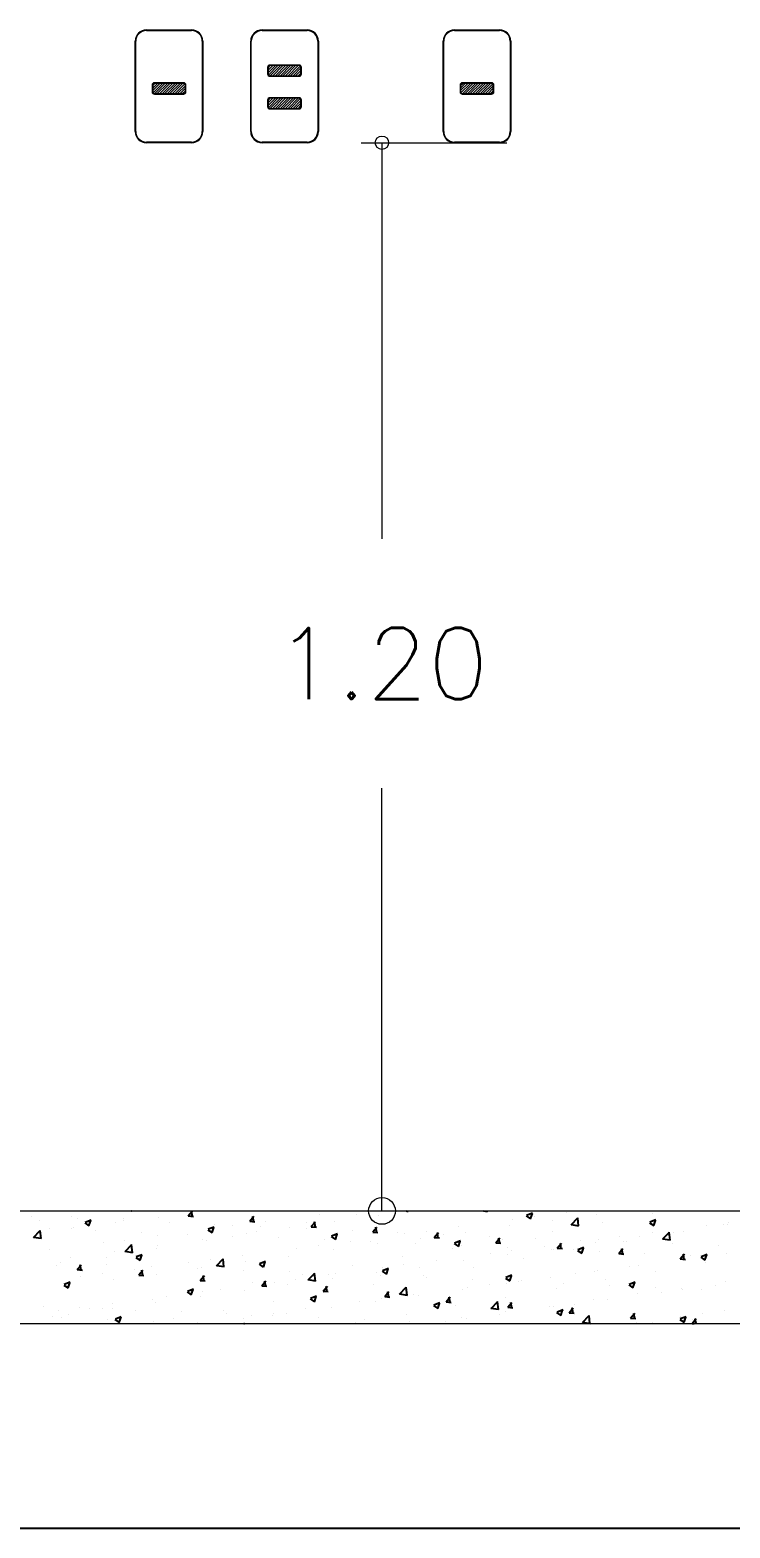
# Model space of a CAD drawing. Header units: inches. Extents: x 1693 to 10990, y 1878 to 5055.
# Drawn here: x 10692.22 to 10709.62, y 4356.07 to 4393.28 of the extents above; entities that cross this region are included whole.
import ezdxf

# ---------------------------------------------------------------- set-up
doc = ezdxf.new("R2010")
doc.units = ezdxf.units.IN
doc.layers.add('DETALLE', color=3, linetype='Continuous')
doc.layers.add('DETALLE2', color=1, linetype='Continuous', lineweight=5)
doc.styles.add('Romans', font='romans.shx')

# ---------------------------------------------------------------- blocks, each defined once
blk = doc.blocks.new('_Small')
at = {"color": 0, "linetype": 'ByBlock', "lineweight": -2}
blk.add_circle((0, 0), 0.25, dxfattribs=at)
blk = doc.blocks.new('_Origin')
at = {"color": 0, "linetype": 'ByBlock', "lineweight": -2}
blk.add_line((0, 0), (-1, 0), dxfattribs=at)
blk.add_circle((0, 0), 0.5, dxfattribs=at)

msp = doc.modelspace()

# ---------------------------------------------------------------- linework, layer by layer
at = {"color": 3, "lineweight": 5}
for p, q in [((10700.453, 4390.476), (10704.069, 4390.476)), ((10700.453, 4363.943), (10701.633, 4363.943))]:
    msp.add_line(p, q, dxfattribs=at)
at = {"color": 6, "lineweight": 5}
for p, q in [((10700.97, 4390.476), (10700.97, 4380.637)), ((10700.97, 4364.606), (10700.97, 4374.446))]:
    msp.add_line(p, q, dxfattribs=at)
at = {"color": 3, "linetype": 'Continuous'}
for p, q in [((10694.73, 4363.937), (10694.729, 4363.943)), ((10694.745, 4363.943), (10694.757, 4363.942)), ((10696.157, 4363.821), (10696.26, 4363.943)), ((10696.258, 4363.804), (10696.234, 4363.937)), ((10699.947, 4363.928), (10699.947, 4363.928)), ((10701.568, 4363.943), (10701.601, 4363.921)), ((10701.602, 4363.92), (10701.609, 4363.943)), ((10703.494, 4363.943), (10703.584, 4363.929)), ((10703.583, 4363.921), (10703.58, 4363.943)), ((10692.268, 4363.798), (10692.268, 4363.798)), ((10692.451, 4363.708), (10692.451, 4363.708)), ((10693.258, 4363.814), (10693.258, 4363.814)), ((10693.405, 4363.75), (10693.405, 4363.75)), ((10693.582, 4363.646), (10693.688, 4363.575)), ((10693.591, 4363.666), (10693.74, 4363.723)), ((10693.689, 4363.575), (10693.732, 4363.703)), ((10694.35, 4363.649), (10694.35, 4363.649)), ((10694.542, 4363.702), (10694.542, 4363.702)), ((10694.547, 4363.752), (10694.547, 4363.752)), ((10695.426, 4363.786), (10695.426, 4363.786)), ((10695.679, 4363.654), (10695.679, 4363.654)), ((10696.157, 4363.82), (10696.285, 4363.808)), ((10696.816, 4363.606), (10696.816, 4363.606)), ((10697.262, 4363.574), (10697.262, 4363.574)), ((10697.685, 4363.687), (10697.788, 4363.809)), ((10697.685, 4363.686), (10697.813, 4363.675)), ((10697.786, 4363.67), (10697.762, 4363.803)), ((10697.954, 4363.558), (10697.954, 4363.558)), ((10698.069, 4363.681), (10698.069, 4363.681)), ((10699.088, 4363.646), (10699.088, 4363.646)), ((10699.213, 4363.553), (10699.316, 4363.676)), ((10699.314, 4363.536), (10699.29, 4363.67)), ((10699.414, 4363.858), (10699.414, 4363.858)), ((10699.783, 4363.682), (10699.783, 4363.682)), ((10700.331, 4363.859), (10700.331, 4363.859)), ((10700.877, 4363.832), (10700.877, 4363.832)), ((10704.127, 4363.569), (10704.127, 4363.569)), ((10704.225, 4363.725), (10704.225, 4363.725)), ((10704.556, 4363.821), (10704.662, 4363.75)), ((10704.565, 4363.841), (10704.714, 4363.898)), ((10704.663, 4363.75), (10704.706, 4363.879)), ((10704.758, 4363.795), (10704.758, 4363.795)), ((10705.203, 4363.706), (10705.203, 4363.706)), ((10705.565, 4363.901), (10705.565, 4363.901)), ((10705.668, 4363.606), (10705.857, 4363.577)), ((10705.672, 4363.598), (10705.837, 4363.771)), ((10705.856, 4363.569), (10705.833, 4363.771)), ((10706.309, 4363.865), (10706.309, 4363.865)), ((10706.454, 4363.654), (10706.454, 4363.654)), ((10707.618, 4363.651), (10707.724, 4363.579)), ((10707.627, 4363.67), (10707.776, 4363.727)), ((10707.697, 4363.868), (10707.697, 4363.868)), ((10707.725, 4363.579), (10707.768, 4363.708)), ((10709.035, 4363.592), (10709.035, 4363.592)), ((10709.45, 4363.613), (10709.45, 4363.613)), ((10709.56, 4363.602), (10709.56, 4363.602)), ((10709.569, 4363.662), (10709.569, 4363.662)), ((10692.309, 4363.294), (10692.499, 4363.264)), ((10692.313, 4363.286), (10692.479, 4363.459)), ((10692.497, 4363.256), (10692.474, 4363.459)), ((10692.717, 4363.512), (10692.717, 4363.512)), ((10693.256, 4363.499), (10693.256, 4363.499)), ((10693.305, 4363.538), (10693.305, 4363.538)), ((10693.854, 4363.464), (10693.854, 4363.464)), ((10694.576, 4363.221), (10694.576, 4363.221)), ((10694.991, 4363.416), (10694.991, 4363.416)), ((10695.383, 4363.327), (10695.383, 4363.327)), ((10696.128, 4363.368), (10696.128, 4363.368)), ((10696.507, 4363.236), (10696.507, 4363.236)), ((10696.603, 4363.219), (10696.603, 4363.219)), ((10696.644, 4363.476), (10696.749, 4363.404)), ((10696.652, 4363.495), (10696.801, 4363.552)), ((10696.729, 4363.504), (10696.729, 4363.504)), ((10696.75, 4363.404), (10696.793, 4363.533)), ((10697.266, 4363.319), (10697.266, 4363.319)), ((10697.6, 4363.386), (10697.6, 4363.386)), ((10697.846, 4363.433), (10697.846, 4363.433)), ((10698.403, 4363.271), (10698.403, 4363.271)), ((10698.676, 4363.522), (10698.676, 4363.522)), ((10699.091, 4363.51), (10699.091, 4363.51)), ((10699.213, 4363.552), (10699.341, 4363.541)), ((10699.54, 4363.223), (10699.54, 4363.223)), ((10699.705, 4363.305), (10699.811, 4363.233)), ((10699.714, 4363.324), (10699.863, 4363.382)), ((10699.812, 4363.233), (10699.855, 4363.362)), ((10700.194, 4363.194), (10700.194, 4363.194)), ((10700.228, 4363.461), (10700.228, 4363.461)), ((10700.741, 4363.42), (10700.844, 4363.542)), ((10700.741, 4363.419), (10700.868, 4363.407)), ((10700.842, 4363.403), (10700.818, 4363.536)), ((10701.365, 4363.413), (10701.365, 4363.413)), ((10701.539, 4363.371), (10701.539, 4363.371)), ((10701.927, 4363.259), (10701.927, 4363.259)), ((10702.072, 4363.441), (10702.072, 4363.441)), ((10702.269, 4363.286), (10702.372, 4363.408)), ((10702.269, 4363.285), (10702.396, 4363.274)), ((10702.37, 4363.269), (10702.346, 4363.402)), ((10702.502, 4363.365), (10702.502, 4363.365)), ((10702.775, 4363.154), (10702.924, 4363.211)), ((10702.873, 4363.063), (10702.916, 4363.191)), ((10702.879, 4363.548), (10702.879, 4363.548)), ((10703.033, 4363.419), (10703.033, 4363.419)), ((10703.64, 4363.317), (10703.64, 4363.317)), ((10703.797, 4363.152), (10703.9, 4363.275)), ((10703.898, 4363.135), (10703.874, 4363.269)), ((10703.97, 4363.228), (10703.97, 4363.228)), ((10704.777, 4363.269), (10704.777, 4363.269)), ((10705.212, 4363.441), (10705.212, 4363.441)), ((10705.914, 4363.221), (10705.914, 4363.221)), ((10706.35, 4363.238), (10706.35, 4363.238)), ((10706.883, 4363.308), (10706.883, 4363.308)), ((10706.965, 4363.187), (10706.965, 4363.187)), ((10707.377, 4363.306), (10707.377, 4363.306)), ((10707.69, 4363.414), (10707.69, 4363.414)), ((10707.942, 4363.253), (10708.131, 4363.224)), ((10707.945, 4363.246), (10708.111, 4363.419)), ((10708.13, 4363.216), (10708.106, 4363.418)), ((10708.207, 4363.4), (10708.207, 4363.4)), ((10708.453, 4363.442), (10708.453, 4363.442)), ((10692.698, 4362.974), (10692.698, 4362.974)), ((10694.043, 4363.151), (10694.043, 4363.151)), ((10694.324, 4362.94), (10694.324, 4362.94)), ((10694.583, 4362.941), (10694.772, 4362.912)), ((10694.586, 4362.934), (10694.752, 4363.107)), ((10694.771, 4362.904), (10694.747, 4363.106)), ((10694.862, 4362.808), (10695.012, 4362.865)), ((10694.96, 4362.717), (10695.003, 4362.846)), ((10695.361, 4363.006), (10695.361, 4363.006)), ((10695.4, 4363.076), (10695.4, 4363.076)), ((10697.508, 4362.84), (10697.508, 4362.84)), ((10698.65, 4362.813), (10698.65, 4362.813)), ((10698.854, 4363.018), (10698.854, 4363.018)), ((10699.387, 4363.088), (10699.387, 4363.088)), ((10699.757, 4362.973), (10699.757, 4362.973)), ((10700.677, 4363.175), (10700.677, 4363.175)), ((10700.851, 4363.123), (10700.851, 4363.123)), ((10701.814, 4363.127), (10701.814, 4363.127)), ((10702.727, 4363.015), (10702.727, 4363.015)), ((10702.767, 4363.134), (10702.873, 4363.063)), ((10702.952, 4363.079), (10702.952, 4363.079)), ((10703.664, 4362.884), (10703.664, 4362.884)), ((10703.797, 4363.151), (10703.924, 4363.14)), ((10704.089, 4363.031), (10704.089, 4363.031)), ((10704.101, 4362.86), (10704.101, 4362.86)), ((10704.198, 4362.955), (10704.198, 4362.955)), ((10705.004, 4363.061), (10705.004, 4363.061)), ((10705.177, 4362.996), (10705.177, 4362.996)), ((10705.226, 4362.983), (10705.226, 4362.983)), ((10705.325, 4363.019), (10705.428, 4363.141)), ((10705.325, 4363.017), (10705.452, 4363.006)), ((10705.426, 4363.001), (10705.402, 4363.135)), ((10705.722, 4362.973), (10705.722, 4362.973)), ((10705.828, 4362.964), (10705.934, 4362.892)), ((10705.837, 4362.983), (10705.986, 4363.04)), ((10705.935, 4362.892), (10705.978, 4363.021)), ((10706.283, 4363.156), (10706.283, 4363.156)), ((10706.363, 4362.935), (10706.363, 4362.935)), ((10706.853, 4362.885), (10706.956, 4363.007)), ((10706.853, 4362.884), (10706.98, 4362.873)), ((10706.954, 4362.868), (10706.93, 4363.001)), ((10707.051, 4363.173), (10707.051, 4363.173)), ((10707.5, 4362.887), (10707.5, 4362.887)), ((10708.188, 4363.125), (10708.188, 4363.125)), ((10708.381, 4362.751), (10708.484, 4362.874)), ((10708.482, 4362.734), (10708.458, 4362.868)), ((10708.637, 4362.839), (10708.637, 4362.839)), ((10708.898, 4362.813), (10709.048, 4362.87)), ((10708.996, 4362.722), (10709.039, 4362.85)), ((10709.008, 4362.822), (10709.008, 4362.822)), ((10709.326, 4363.077), (10709.326, 4363.077)), ((10709.534, 4362.893), (10709.534, 4362.893)), ((10692.876, 4362.58), (10692.876, 4362.58)), ((10692.981, 4362.667), (10692.981, 4362.667)), ((10693.23, 4362.79), (10693.23, 4362.79)), ((10693.397, 4362.486), (10693.5, 4362.608)), ((10693.397, 4362.485), (10693.524, 4362.473)), ((10693.498, 4362.469), (10693.473, 4362.602)), ((10694.118, 4362.619), (10694.118, 4362.619)), ((10694.119, 4362.793), (10694.119, 4362.793)), ((10694.823, 4362.487), (10694.823, 4362.487)), ((10694.854, 4362.788), (10694.96, 4362.717)), ((10694.925, 4362.352), (10695.028, 4362.474)), ((10695.026, 4362.335), (10695.001, 4362.468)), ((10695.255, 4362.571), (10695.255, 4362.571)), ((10696.168, 4362.664), (10696.168, 4362.664)), ((10696.393, 4362.523), (10696.393, 4362.523)), ((10696.481, 4362.527), (10696.481, 4362.527)), ((10696.701, 4362.734), (10696.701, 4362.734)), ((10696.856, 4362.589), (10697.046, 4362.559)), ((10696.86, 4362.581), (10697.026, 4362.754)), ((10697.044, 4362.551), (10697.021, 4362.754)), ((10697.53, 4362.475), (10697.53, 4362.475)), ((10697.574, 4362.677), (10697.574, 4362.677)), ((10697.915, 4362.618), (10698.021, 4362.546)), ((10697.924, 4362.637), (10698.073, 4362.695)), ((10698.022, 4362.546), (10698.065, 4362.675)), ((10700.243, 4362.588), (10700.243, 4362.588)), ((10700.977, 4362.447), (10701.083, 4362.376)), ((10700.979, 4362.531), (10700.979, 4362.531)), ((10700.985, 4362.467), (10701.135, 4362.524)), ((10701.083, 4362.376), (10701.126, 4362.504)), ((10701.485, 4362.801), (10701.485, 4362.801)), ((10701.512, 4362.601), (10701.512, 4362.601)), ((10701.901, 4362.55), (10701.901, 4362.55)), ((10702.319, 4362.707), (10702.319, 4362.707)), ((10703.007, 4362.71), (10703.007, 4362.71)), ((10703.238, 4362.547), (10703.238, 4362.547)), ((10704.48, 4362.76), (10704.48, 4362.76)), ((10706.258, 4362.447), (10706.258, 4362.447)), ((10706.323, 4362.468), (10706.323, 4362.468)), ((10707.129, 4362.574), (10707.129, 4362.574)), ((10707.351, 4362.597), (10707.351, 4362.597)), ((10707.778, 4362.441), (10707.778, 4362.441)), ((10708.381, 4362.75), (10708.508, 4362.739)), ((10708.427, 4362.733), (10708.427, 4362.733)), ((10708.475, 4362.751), (10708.475, 4362.751)), ((10708.89, 4362.793), (10708.996, 4362.722)), ((10709.021, 4362.654), (10709.021, 4362.654)), ((10693.064, 4362.101), (10693.17, 4362.03)), ((10693.072, 4362.121), (10693.222, 4362.178)), ((10693.17, 4362.03), (10693.213, 4362.159)), ((10693.204, 4362.081), (10693.204, 4362.081)), ((10693.483, 4362.31), (10693.483, 4362.31)), ((10694.016, 4362.381), (10694.016, 4362.381)), ((10694.298, 4362.231), (10694.298, 4362.231)), ((10694.925, 4362.351), (10695.052, 4362.34)), ((10695.374, 4362.367), (10695.374, 4362.367)), ((10696.453, 4362.218), (10696.556, 4362.341)), ((10696.453, 4362.217), (10696.58, 4362.206)), ((10696.554, 4362.201), (10696.529, 4362.335)), ((10697.758, 4362.162), (10697.758, 4362.162)), ((10697.981, 4362.085), (10698.084, 4362.207)), ((10697.981, 4362.083), (10698.108, 4362.072)), ((10698.082, 4362.067), (10698.057, 4362.201)), ((10698.293, 4362.177), (10698.293, 4362.177)), ((10698.625, 4362.104), (10698.625, 4362.104)), ((10698.667, 4362.427), (10698.667, 4362.427)), ((10698.827, 4362.248), (10698.827, 4362.248)), ((10699, 4362.375), (10699, 4362.375)), ((10699.13, 4362.236), (10699.319, 4362.207)), ((10699.133, 4362.229), (10699.299, 4362.401)), ((10699.318, 4362.199), (10699.294, 4362.401)), ((10699.509, 4361.951), (10699.612, 4362.073)), ((10699.61, 4361.934), (10699.585, 4362.067)), ((10699.633, 4362.354), (10699.633, 4362.354)), ((10699.731, 4362.264), (10699.731, 4362.264)), ((10699.804, 4362.379), (10699.804, 4362.379)), ((10700.753, 4362.12), (10700.753, 4362.12)), ((10700.825, 4362.414), (10700.825, 4362.414)), ((10700.941, 4362.331), (10700.941, 4362.331)), ((10701.995, 4362.334), (10701.995, 4362.334)), ((10702.079, 4362.283), (10702.079, 4362.283)), ((10703.216, 4362.235), (10703.216, 4362.235)), ((10703.637, 4362.114), (10703.637, 4362.114)), ((10704.038, 4362.277), (10704.144, 4362.205)), ((10704.047, 4362.296), (10704.196, 4362.353)), ((10704.075, 4362.151), (10704.075, 4362.151)), ((10704.145, 4362.205), (10704.188, 4362.334)), ((10704.353, 4362.186), (10704.353, 4362.186)), ((10704.444, 4362.221), (10704.444, 4362.221)), ((10705.151, 4362.287), (10705.151, 4362.287)), ((10705.49, 4362.138), (10705.49, 4362.138)), ((10705.789, 4362.398), (10705.789, 4362.398)), ((10706.536, 4362.228), (10706.536, 4362.228)), ((10706.627, 4362.09), (10706.627, 4362.09)), ((10707.1, 4362.106), (10707.206, 4362.035)), ((10707.108, 4362.125), (10707.258, 4362.183)), ((10707.206, 4362.034), (10707.249, 4362.163)), ((10709.255, 4362.088), (10709.255, 4362.088)), ((10709.508, 4362.184), (10709.508, 4362.184)), ((10695.273, 4361.735), (10695.273, 4361.735)), ((10695.608, 4361.824), (10695.608, 4361.824)), ((10696.125, 4361.931), (10696.231, 4361.859)), ((10696.134, 4361.95), (10696.283, 4362.007)), ((10696.141, 4361.894), (10696.141, 4361.894)), ((10696.232, 4361.859), (10696.275, 4361.988)), ((10696.455, 4361.818), (10696.455, 4361.818)), ((10696.515, 4361.948), (10696.515, 4361.948)), ((10696.948, 4362), (10696.948, 4362)), ((10697.549, 4361.968), (10697.549, 4361.968)), ((10698.268, 4361.694), (10698.268, 4361.694)), ((10699.187, 4361.76), (10699.293, 4361.689)), ((10699.195, 4361.78), (10699.345, 4361.837)), ((10699.293, 4361.689), (10699.336, 4361.817)), ((10699.509, 4361.95), (10699.636, 4361.939)), ((10699.511, 4361.907), (10699.511, 4361.907)), ((10700.799, 4361.705), (10700.799, 4361.705)), ((10700.952, 4361.761), (10700.952, 4361.761)), ((10701.037, 4361.817), (10701.14, 4361.94)), ((10701.037, 4361.816), (10701.164, 4361.805)), ((10701.138, 4361.8), (10701.113, 4361.934)), ((10701.403, 4361.883), (10701.593, 4361.854)), ((10701.407, 4361.876), (10701.573, 4362.049)), ((10701.592, 4361.846), (10701.568, 4362.048)), ((10701.758, 4361.867), (10701.758, 4361.867)), ((10701.875, 4361.841), (10701.875, 4361.841)), ((10702.565, 4361.683), (10702.668, 4361.806)), ((10702.666, 4361.666), (10702.641, 4361.8)), ((10702.981, 4362.001), (10702.981, 4362.001)), ((10703.104, 4362.044), (10703.104, 4362.044)), ((10703.68, 4361.523), (10703.846, 4361.696)), ((10703.865, 4361.493), (10703.842, 4361.696)), ((10704.051, 4361.801), (10704.051, 4361.801)), ((10705.294, 4362.015), (10705.294, 4362.015)), ((10706.232, 4361.738), (10706.232, 4361.738)), ((10706.569, 4361.734), (10706.569, 4361.734)), ((10707.325, 4361.888), (10707.325, 4361.888)), ((10707.765, 4362.042), (10707.765, 4362.042)), ((10707.914, 4361.911), (10707.914, 4361.911)), ((10708.401, 4362.024), (10708.401, 4362.024)), ((10708.448, 4361.981), (10708.448, 4361.981)), ((10708.902, 4361.994), (10708.902, 4361.994)), ((10692.566, 4361.578), (10692.566, 4361.578)), ((10692.922, 4361.47), (10692.922, 4361.47)), ((10693.178, 4361.372), (10693.178, 4361.372)), ((10693.456, 4361.54), (10693.456, 4361.54)), ((10693.703, 4361.53), (10693.703, 4361.53)), ((10694.031, 4361.522), (10694.031, 4361.522)), ((10694.262, 4361.647), (10694.262, 4361.647)), ((10694.272, 4361.522), (10694.272, 4361.522)), ((10694.344, 4361.263), (10694.493, 4361.32)), ((10694.84, 4361.482), (10694.84, 4361.482)), ((10695.348, 4361.658), (10695.348, 4361.658)), ((10695.978, 4361.434), (10695.978, 4361.434)), ((10697.026, 4361.481), (10697.026, 4361.481)), ((10697.115, 4361.386), (10697.115, 4361.386)), ((10697.733, 4361.337), (10697.733, 4361.337)), ((10698.252, 4361.338), (10698.252, 4361.338)), ((10698.266, 4361.407), (10698.266, 4361.407)), ((10698.599, 4361.395), (10698.599, 4361.395)), ((10699.073, 4361.514), (10699.073, 4361.514)), ((10699.705, 4361.555), (10699.705, 4361.555)), ((10700.418, 4361.691), (10700.418, 4361.691)), ((10701.567, 4361.375), (10701.567, 4361.375)), ((10702.248, 4361.59), (10702.354, 4361.518)), ((10702.257, 4361.609), (10702.406, 4361.666)), ((10702.355, 4361.518), (10702.398, 4361.647)), ((10702.565, 4361.682), (10702.692, 4361.671)), ((10702.809, 4361.588), (10702.809, 4361.588)), ((10703.677, 4361.531), (10703.866, 4361.501)), ((10703.884, 4361.38), (10703.884, 4361.38)), ((10704.049, 4361.442), (10704.049, 4361.442)), ((10704.093, 4361.55), (10704.196, 4361.672)), ((10704.093, 4361.549), (10704.22, 4361.538)), ((10704.194, 4361.533), (10704.169, 4361.666)), ((10705.125, 4361.578), (10705.125, 4361.578)), ((10705.229, 4361.558), (10705.229, 4361.558)), ((10705.31, 4361.419), (10705.416, 4361.347)), ((10705.319, 4361.438), (10705.468, 4361.496)), ((10705.416, 4361.347), (10705.459, 4361.476)), ((10705.621, 4361.416), (10705.723, 4361.539)), ((10705.621, 4361.415), (10705.748, 4361.404)), ((10705.722, 4361.399), (10705.697, 4361.533)), ((10705.762, 4361.628), (10705.762, 4361.628)), ((10705.954, 4361.171), (10706.12, 4361.344)), ((10706.138, 4361.143), (10706.115, 4361.343)), ((10707.149, 4361.282), (10707.251, 4361.405)), ((10707.25, 4361.265), (10707.225, 4361.399)), ((10708.38, 4361.268), (10708.529, 4361.325)), ((10708.933, 4361.383), (10708.933, 4361.383)), ((10709.482, 4361.475), (10709.482, 4361.475)), ((10692.788, 4361.309), (10692.788, 4361.309)), ((10693.015, 4361.292), (10693.015, 4361.292)), ((10694.152, 4361.244), (10694.152, 4361.244)), ((10694.335, 4361.244), (10694.441, 4361.172)), ((10694.442, 4361.172), (10694.485, 4361.301)), ((10695.29, 4361.196), (10695.29, 4361.196)), ((10695.784, 4361.267), (10695.784, 4361.267)), ((10696.387, 4361.16), (10696.387, 4361.16)), ((10696.427, 4361.148), (10696.427, 4361.148)), ((10697.523, 4361.259), (10697.523, 4361.259)), ((10697.537, 4361.143), (10697.555, 4361.15)), ((10699.389, 4361.29), (10699.389, 4361.29)), ((10700.324, 4361.162), (10700.324, 4361.162)), ((10700.526, 4361.242), (10700.526, 4361.242)), ((10701.664, 4361.194), (10701.664, 4361.194)), ((10702.543, 4361.204), (10702.543, 4361.204)), ((10702.801, 4361.146), (10702.801, 4361.146)), ((10702.955, 4361.292), (10702.955, 4361.292)), ((10703.077, 4361.274), (10703.077, 4361.274)), ((10705.95, 4361.178), (10706.14, 4361.149)), ((10707.149, 4361.281), (10707.276, 4361.27)), ((10707.3, 4361.179), (10707.3, 4361.179)), ((10707.69, 4361.17), (10707.69, 4361.17)), ((10708.371, 4361.248), (10708.477, 4361.177)), ((10708.376, 4361.315), (10708.376, 4361.315)), ((10708.478, 4361.177), (10708.521, 4361.305)), ((10708.677, 4361.149), (10708.779, 4361.271)), ((10708.677, 4361.148), (10708.73, 4361.143)), ((10708.694, 4361.247), (10708.694, 4361.247)), ((10708.776, 4361.143), (10708.753, 4361.265))]:
    msp.add_line(p, q, dxfattribs=at)
at = {"layer": 'DETALLE', "ltscale": 5}
msp.add_line((10663.102, 4356.067), (10757.171, 4356.067), dxfattribs=at)
at = {"layer": 'DETALLE2'}
for p, q in [((10694.838, 4390.756), (10694.838, 4392.996)), ((10694.852, 4390.756), (10694.852, 4392.996)), ((10695.118, 4393.276), (10696.238, 4393.276)), ((10695.118, 4393.262), (10696.238, 4393.262)), ((10696.504, 4392.996), (10696.504, 4391.876)), ((10696.518, 4392.996), (10696.518, 4391.876)), ((10697.709, 4390.756), (10697.709, 4392.996)), ((10697.723, 4390.756), (10697.723, 4392.996)), ((10697.989, 4393.276), (10699.109, 4393.276)), ((10697.989, 4393.262), (10699.109, 4393.262)), ((10699.375, 4392.996), (10699.375, 4391.876)), ((10699.389, 4392.996), (10699.389, 4391.876)), ((10702.49, 4390.756), (10702.49, 4392.996)), ((10702.504, 4390.756), (10702.504, 4392.996)), ((10702.77, 4393.276), (10703.89, 4393.276)), ((10702.77, 4393.262), (10703.89, 4393.262)), ((10704.156, 4392.996), (10704.156, 4391.876)), ((10704.17, 4392.996), (10704.17, 4391.876)), ((10698.129, 4392.349), (10698.129, 4392.181)), ((10698.143, 4392.338), (10698.195, 4392.391)), ((10698.143, 4392.275), (10698.258, 4392.391)), ((10698.143, 4392.212), (10698.321, 4392.391)), ((10698.143, 4392.349), (10698.143, 4392.181)), ((10698.15, 4392.157), (10698.384, 4392.391)), ((10698.913, 4392.405), (10698.185, 4392.405)), ((10698.913, 4392.391), (10698.185, 4392.391)), ((10698.195, 4392.139), (10698.447, 4392.391)), ((10698.258, 4392.139), (10698.51, 4392.391)), ((10698.321, 4392.139), (10698.573, 4392.391)), ((10698.384, 4392.139), (10698.636, 4392.391)), ((10698.446, 4392.139), (10698.698, 4392.391)), ((10698.509, 4392.139), (10698.761, 4392.391)), ((10698.572, 4392.139), (10698.824, 4392.391)), ((10698.635, 4392.139), (10698.887, 4392.391)), ((10698.698, 4392.139), (10698.94, 4392.381)), ((10698.761, 4392.139), (10698.955, 4392.333)), ((10698.824, 4392.139), (10698.955, 4392.27)), ((10698.886, 4392.139), (10698.955, 4392.207)), ((10698.955, 4392.181), (10698.955, 4392.349)), ((10698.969, 4392.181), (10698.969, 4392.349)), ((10695.258, 4391.908), (10695.258, 4391.74)), ((10695.272, 4391.897), (10695.325, 4391.95)), ((10695.272, 4391.834), (10695.388, 4391.95)), ((10695.272, 4391.771), (10695.451, 4391.95)), ((10695.272, 4391.908), (10695.272, 4391.74)), ((10695.28, 4391.716), (10695.514, 4391.95)), ((10696.042, 4391.964), (10695.314, 4391.964)), ((10696.042, 4391.95), (10695.314, 4391.95)), ((10695.325, 4391.698), (10695.577, 4391.95)), ((10695.387, 4391.698), (10695.639, 4391.95)), ((10695.45, 4391.698), (10695.702, 4391.95)), ((10695.513, 4391.698), (10695.765, 4391.95)), ((10695.576, 4391.698), (10695.828, 4391.95)), ((10695.639, 4391.698), (10695.891, 4391.95)), ((10695.702, 4391.698), (10695.954, 4391.95)), ((10695.765, 4391.698), (10696.017, 4391.95)), ((10695.828, 4391.698), (10696.07, 4391.94)), ((10695.89, 4391.698), (10696.084, 4391.892)), ((10696.084, 4391.74), (10696.084, 4391.908)), ((10696.098, 4391.74), (10696.098, 4391.908)), ((10696.504, 4391.876), (10696.504, 4390.756)), ((10696.518, 4391.876), (10696.518, 4390.756)), ((10698.185, 4392.139), (10698.913, 4392.139)), ((10698.185, 4392.125), (10698.913, 4392.125)), ((10699.375, 4391.876), (10699.375, 4390.756)), ((10699.389, 4391.876), (10699.389, 4390.756)), ((10702.91, 4391.908), (10702.91, 4391.74)), ((10702.924, 4391.897), (10702.977, 4391.95)), ((10702.924, 4391.834), (10703.04, 4391.95)), ((10702.924, 4391.771), (10703.103, 4391.95)), ((10702.924, 4391.908), (10702.924, 4391.74)), ((10702.932, 4391.716), (10703.166, 4391.95)), ((10703.694, 4391.964), (10702.966, 4391.964)), ((10703.694, 4391.95), (10702.966, 4391.95)), ((10702.977, 4391.698), (10703.229, 4391.95)), ((10703.039, 4391.698), (10703.291, 4391.95)), ((10703.102, 4391.698), (10703.354, 4391.95)), ((10703.165, 4391.698), (10703.417, 4391.95)), ((10703.228, 4391.698), (10703.48, 4391.95)), ((10703.291, 4391.698), (10703.543, 4391.95)), ((10703.354, 4391.698), (10703.606, 4391.95)), ((10703.417, 4391.698), (10703.669, 4391.95)), ((10703.479, 4391.698), (10703.722, 4391.94)), ((10703.542, 4391.698), (10703.736, 4391.892)), ((10703.736, 4391.74), (10703.736, 4391.908)), ((10703.75, 4391.74), (10703.75, 4391.908)), ((10704.156, 4391.876), (10704.156, 4390.756)), ((10704.17, 4391.876), (10704.17, 4390.756)), ((10695.314, 4391.698), (10696.042, 4391.698)), ((10695.314, 4391.684), (10696.042, 4391.684)), ((10695.953, 4391.698), (10696.084, 4391.829)), ((10696.016, 4391.698), (10696.084, 4391.766)), ((10698.129, 4391.538), (10698.129, 4391.37)), ((10698.143, 4391.527), (10698.195, 4391.58)), ((10698.143, 4391.464), (10698.258, 4391.58)), ((10698.143, 4391.401), (10698.321, 4391.58)), ((10698.143, 4391.538), (10698.143, 4391.37)), ((10698.15, 4391.346), (10698.384, 4391.58)), ((10698.913, 4391.594), (10698.185, 4391.594)), ((10698.913, 4391.58), (10698.185, 4391.58)), ((10698.195, 4391.328), (10698.447, 4391.58)), ((10698.258, 4391.328), (10698.51, 4391.58)), ((10698.321, 4391.328), (10698.573, 4391.58)), ((10698.384, 4391.328), (10698.636, 4391.58)), ((10698.446, 4391.328), (10698.698, 4391.58)), ((10698.509, 4391.328), (10698.761, 4391.58)), ((10698.572, 4391.328), (10698.824, 4391.58)), ((10698.635, 4391.328), (10698.887, 4391.58)), ((10698.698, 4391.328), (10698.94, 4391.57)), ((10698.761, 4391.328), (10698.955, 4391.522)), ((10698.955, 4391.37), (10698.955, 4391.538)), ((10698.969, 4391.37), (10698.969, 4391.538)), ((10702.966, 4391.698), (10703.694, 4391.698)), ((10702.966, 4391.684), (10703.694, 4391.684)), ((10703.605, 4391.698), (10703.736, 4391.829)), ((10703.668, 4391.698), (10703.736, 4391.766)), ((10698.185, 4391.328), (10698.913, 4391.328)), ((10698.185, 4391.314), (10698.913, 4391.314)), ((10698.824, 4391.328), (10698.955, 4391.459)), ((10698.886, 4391.328), (10698.955, 4391.396)), ((10696.238, 4390.49), (10695.118, 4390.49)), ((10696.238, 4390.476), (10695.118, 4390.476)), ((10699.109, 4390.49), (10697.989, 4390.49)), ((10699.109, 4390.476), (10697.989, 4390.476)), ((10703.89, 4390.49), (10702.77, 4390.49)), ((10703.89, 4390.476), (10702.77, 4390.476)), ((10664.161, 4363.943), (10756.025, 4363.943)), ((10664.177, 4361.143), (10756.025, 4361.143))]:
    msp.add_line(p, q, dxfattribs=at)
for centre, radius, start, end in [((10695.118, 4392.996), 0.28, 90, 180), ((10695.118, 4392.996), 0.266, 90, 180), ((10696.238, 4392.996), 0.28, 360, 90), ((10696.238, 4392.996), 0.266, 360, 90), ((10697.989, 4392.996), 0.28, 90, 180), ((10697.989, 4392.996), 0.266, 90, 180), ((10699.109, 4392.996), 0.28, 360, 90), ((10699.109, 4392.996), 0.266, 360, 90), ((10702.77, 4392.996), 0.28, 90, 180), ((10702.77, 4392.996), 0.266, 90, 180), ((10703.89, 4392.996), 0.28, 0, 90), ((10703.89, 4392.996), 0.266, 360, 90), ((10698.185, 4392.349), 0.056, 90, 180), ((10698.185, 4392.349), 0.042, 90, 180), ((10698.913, 4392.349), 0.056, 360, 90), ((10698.913, 4392.349), 0.042, 360, 90), ((10695.314, 4391.908), 0.056, 90, 180), ((10695.314, 4391.908), 0.042, 90, 180), ((10696.042, 4391.908), 0.056, 360, 90), ((10696.042, 4391.908), 0.042, 360, 90), ((10698.185, 4392.181), 0.056, 180, 270), ((10698.185, 4392.181), 0.042, 180, 270), ((10698.913, 4392.181), 0.042, 270, 360), ((10698.913, 4392.181), 0.056, 270, 360), ((10702.966, 4391.908), 0.056, 90, 180), ((10702.966, 4391.908), 0.042, 90, 180), ((10703.694, 4391.908), 0.056, 0, 90), ((10703.694, 4391.908), 0.042, 360, 90), ((10695.314, 4391.74), 0.056, 180, 270), ((10695.314, 4391.74), 0.042, 180, 270), ((10696.042, 4391.74), 0.042, 270, 0), ((10696.042, 4391.74), 0.056, 270, 0), ((10698.185, 4391.538), 0.056, 90, 180), ((10698.185, 4391.538), 0.042, 90, 180), ((10698.913, 4391.538), 0.056, 360, 90), ((10698.913, 4391.538), 0.042, 360, 90), ((10702.966, 4391.74), 0.056, 180, 270), ((10702.966, 4391.74), 0.042, 180, 270), ((10703.694, 4391.74), 0.042, 270, 0), ((10703.694, 4391.74), 0.056, 270, 0), ((10698.185, 4391.37), 0.056, 180, 270), ((10698.185, 4391.37), 0.042, 180, 270), ((10698.913, 4391.37), 0.042, 270, 360), ((10698.913, 4391.37), 0.056, 270, 360), ((10695.118, 4390.756), 0.28, 180, 270), ((10695.118, 4390.756), 0.266, 180, 270), ((10696.238, 4390.756), 0.266, 270, 360), ((10696.238, 4390.756), 0.28, 270, 360), ((10697.989, 4390.756), 0.28, 180, 270), ((10697.989, 4390.756), 0.266, 180, 270), ((10699.109, 4390.756), 0.266, 270, 360), ((10699.109, 4390.756), 0.28, 270, 360), ((10702.77, 4390.756), 0.28, 180, 270), ((10702.77, 4390.756), 0.266, 180, 270), ((10703.89, 4390.756), 0.266, 270, 360), ((10703.89, 4390.756), 0.28, 270, 360)]:
    msp.add_arc(centre, radius, start, end, dxfattribs=at)

# ---------------------------------------------------------------- block references
at = {"color": 6, "lineweight": 5, "xscale": 0.6633237790350305, "yscale": 0.6633237790350305, "zscale": 0.6633237790350305}
for name, p, rotation in [('_Small', (10700.97, 4390.476), 90), ('_Origin', (10700.97, 4363.943), 270)]:
    msp.add_blockref(name, p, dxfattribs=dict(at, rotation=rotation))

# ---------------------------------------------------------------- texts
at = {"color": 3, "insert": (10700.97, 4377.541), "char_height": 1.7689, "attachment_point": 5, "style": 'Romans'}
msp.add_mtext('\\A1;1.20', dxfattribs=at)

doc.saveas('drawing.dxf')
